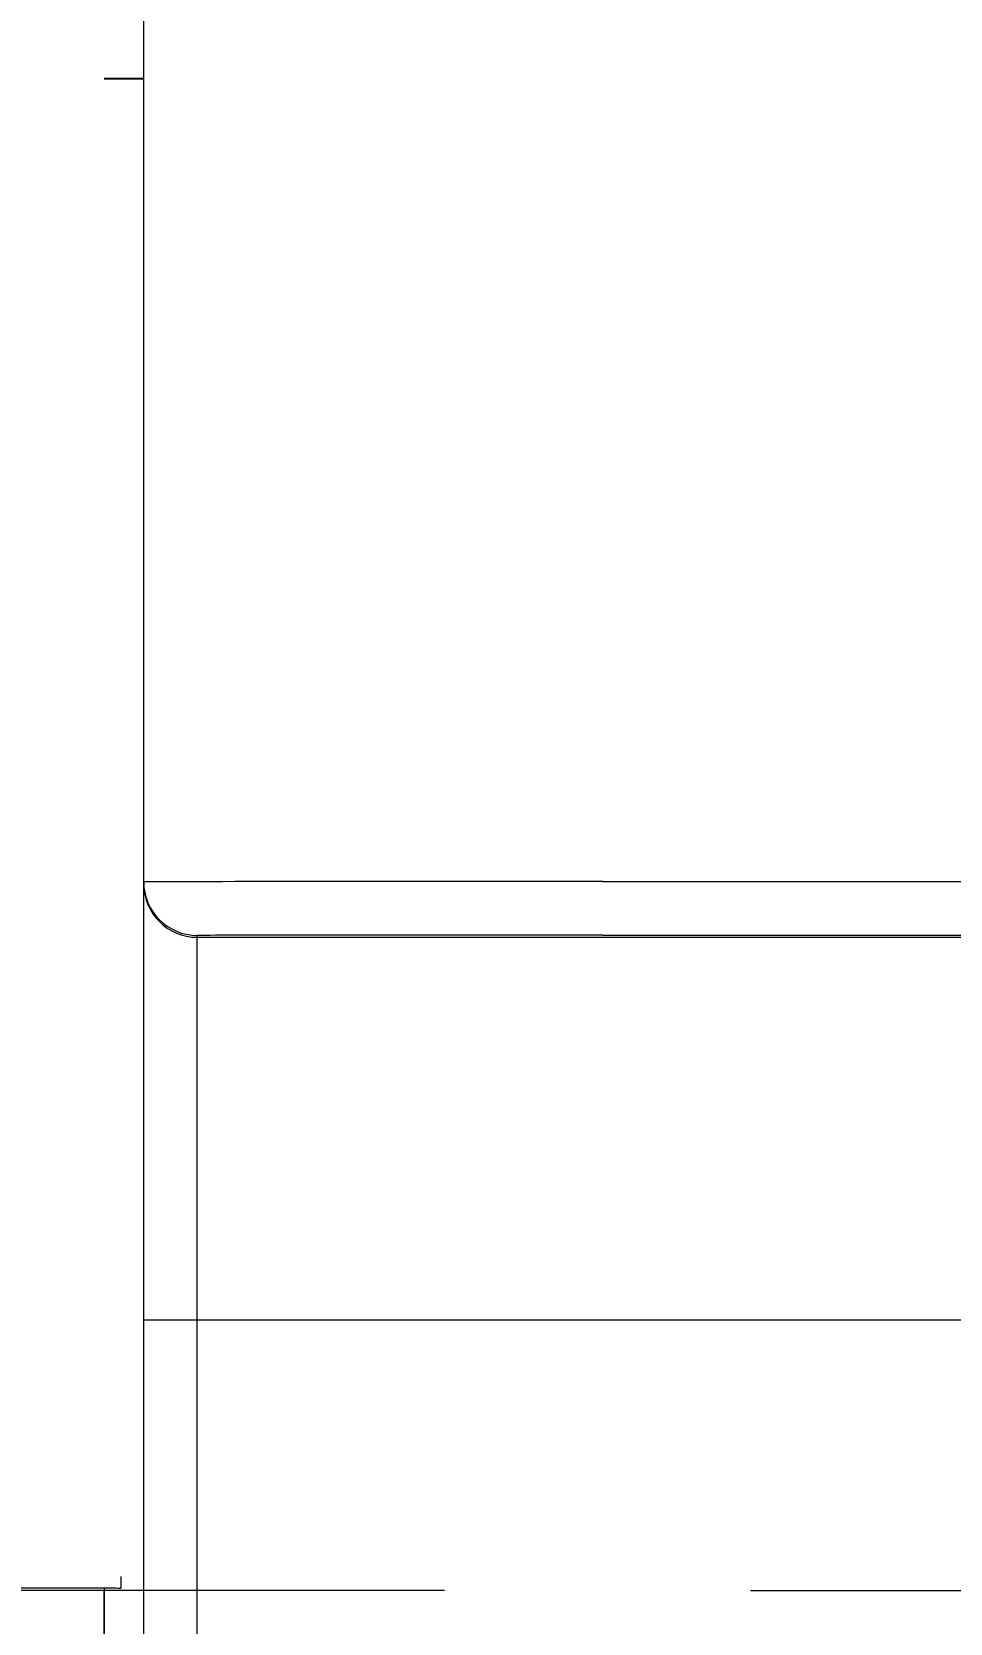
# Model space of a CAD drawing. Extents: x 6534 to 7663, y 0 to 827.
# Drawn here: x 6698.97 to 6710.97, y 222.83 to 243.63 of the extents above; entities that cross this region are included whole.
import ezdxf

# ---------------------------------------------------------------- set-up
doc = ezdxf.new("R2010")
doc.units = 0
doc.header["$LTSCALE"] = 30
doc.header["$MEASUREMENT"] = 0
doc.header["$PDMODE"] = 3
doc.header["$PDSIZE"] = -10
doc.linetypes.add('CENTER', pattern=[2, 1.25, -0.25, 0.25, -0.25])
doc.layers.get('0').update_dxf_attribs({"linetype": 'CONTINUOUS'})
doc.layers.get('DEFPOINTS').update_dxf_attribs({"linetype": 'CONTINUOUS'})
doc.layers.add('1', color=7, linetype='CONTINUOUS')
doc.layers.add('DEF_LAYER_ASSEM_MEMBER', color=7, linetype='CONTINUOUS')
doc.styles.add('Daelim Dimension', font='NanumGothic.ttf')
doc.dimstyles.new('DEFAULT', dxfattribs={"dimscale": 2, "dimtxt": 2, "dimasz": 2, "dimexe": 0, "dimexo": 2, "dimgap": 1, "dimtad": 1, "dimdec": 1, "dimzin": 9, "dimdsep": 46, "dimtxsty": 'Daelim Dimension', "dimcen": 0.5, "dimclrd": 252, "dimclre": 252, "dimclrt": 3, "dimadec": 1, "dimazin": 0, "dimtfac": 1, "dimtdec": 1, "dimtix": 1, "dimtmove": 0, "dimatfit": 3, "dimfxl": 1, "dimtolj": 1, "dimtzin": 1, "dimlwd": 9, "dimlwe": 9, "dimarcsym": 0})

# ---------------------------------------------------------------- blocks, each defined once
blk = doc.blocks.new('*D6')
at = {"color": 5, "lineweight": 9, "ltscale": 0.5, "transparency": 16777216}
for p, q in [((6704.363, 223.253), (6662.107, 223.253)), ((6664.107, 177.207), (6664.107, 219.253)), ((6704.363, 173.207), (6662.107, 173.207))]:
    blk.add_line(p, q, dxfattribs=at)
at = {"color": 5, "ltscale": 0.5, "transparency": 16777216}
for points in [[(6663.441, 219.253), (6664.774, 219.253), (6664.107, 223.253)], [(6663.441, 177.207), (6664.774, 177.207), (6664.107, 173.207)]]:
    blk.add_solid(points, dxfattribs=at)
at = {"layer": 'DEFPOINTS', "color": 0, "ltscale": 0.5, "transparency": 16777216}
for p in [(6664.107, 223.253), (6708.363, 223.253), (6708.363, 173.207)]:
    blk.add_point(p, dxfattribs=at)
at = {"color": 7, "ltscale": 0.5, "transparency": 16777216, "insert": (6656.678, 198.23), "char_height": 10, "attachment_point": 5, "rotation": 90, "style": 'Daelim Dimension'}
blk.add_mtext('\\A1;50', dxfattribs=at)

msp = doc.modelspace()

# ---------------------------------------------------------------- linework, layer by layer
at = {"layer": '1', "color": 7, "linetype": 'Continuous', "lineweight": 18}
for p, q in [((6700.431, 232.519), (6700.431, 244.619)), ((6700.431, 243.022), (6699.914, 243.022)), ((6700.431, 232.494), (6700.431, 232.519)), ((6700.431, 226.79), (6700.431, 232.494)), ((6700.431, 203.79), (6700.431, 226.79))]:
    msp.add_line(p, q, dxfattribs=at)
at = {"layer": '1', "color": 7, "linetype": 'Continuous', "lineweight": 13}
for p, q in [((6699.914, 243.015), (6700.431, 243.015)), ((6706.431, 232.524), (6949.431, 232.524)), ((6701.131, 231.794), (6701.131, 231.819)), ((6701.131, 226.791), (6701.131, 231.794)), ((6701.131, 231.794), (6954.731, 231.794)), ((6706.431, 231.823), (6949.431, 231.823)), ((6701.131, 203.791), (6701.131, 226.791)), ((6954.731, 226.791), (6701.131, 226.791)), ((6675.675, 223.288), (6699.914, 223.288))]:
    msp.add_line(p, q, dxfattribs=at)
for centre, major_axis, ratio, start_param, end_param in [((6706.431, 232.519), (-6, 0), 0.000742, 4.712389, 6.283185), ((6701.131, 232.519), (-0.7, 0), 1, 0, 1.570796), ((6701.131, 226.79), (-0.7, 0), 0.000742, 4.712389, 6.283185)]:
    msp.add_ellipse(centre, major_axis=major_axis, ratio=ratio, start_param=start_param, end_param=end_param, dxfattribs=at)
at = {"layer": '1', "color": 7, "linetype": 'Continuous', "lineweight": 18}
for centre, major_axis, ratio, start_param, end_param in [((6701.131, 232.494), (-0.7, 0), 1, 0, 1.570796), ((6706.431, 231.819), (-5.3, 0), 0.000742, 4.712389, 6.283185)]:
    msp.add_ellipse(centre, major_axis=major_axis, ratio=ratio, start_param=start_param, end_param=end_param, dxfattribs=at)
msp.add_open_spline([(6700.131, 223.439), (6700.131, 223.287)], degree=1, dxfattribs=at)
at = {"layer": '1', "color": 7, "linetype": 'Continuous', "lineweight": 13}
msp.add_open_spline([(6699.914, 223.288), (6699.931, 223.288), (6699.984, 223.288), (6700.095, 223.288), (6700.129, 223.287), (6700.131, 223.287)], degree=3, knots=[0, 0, 0, 0, 0.167904, 0.491725, 1, 1, 1, 1], dxfattribs=at)
at = {"layer": '1', "color": 7, "linetype": 'Continuous', "lineweight": 18}
msp.add_rational_spline([(6699.914, 223.288), (6699.914, 181.288), (6699.914, 181.256), (6699.914, 223.256)], [1, 0.333333333333, 0.333333333333, 1], degree=3, dxfattribs=at)
at = {"layer": 'DEF_LAYER_ASSEM_MEMBER', "color": 1, "linetype": 'CENTER', "lineweight": 5}
msp.add_line((6708.363, 223.253), (6786.5, 223.253), dxfattribs=at)

# ---------------------------------------------------------------- dimensions: what is measured, and where the dimension line sits
at = {"color": 5, "ltscale": 0.5}
dim = msp.add_linear_dim(base=(6664.107, 223.253), p1=(6708.363, 173.207), p2=(6708.363, 223.253), angle=90, dimstyle='DEFAULT', override={"dimtxt": 5, "dimexe": 1, "dimdec": 0, "dimclrd": 5, "dimclre": 5, "dimclrt": 7}, dxfattribs=at)
dim.commit()
dim.dimension.update_dxf_attribs({"geometry": '*D6', "text_midpoint": (6656.678, 198.23)})

doc.saveas('drawing.dxf')
